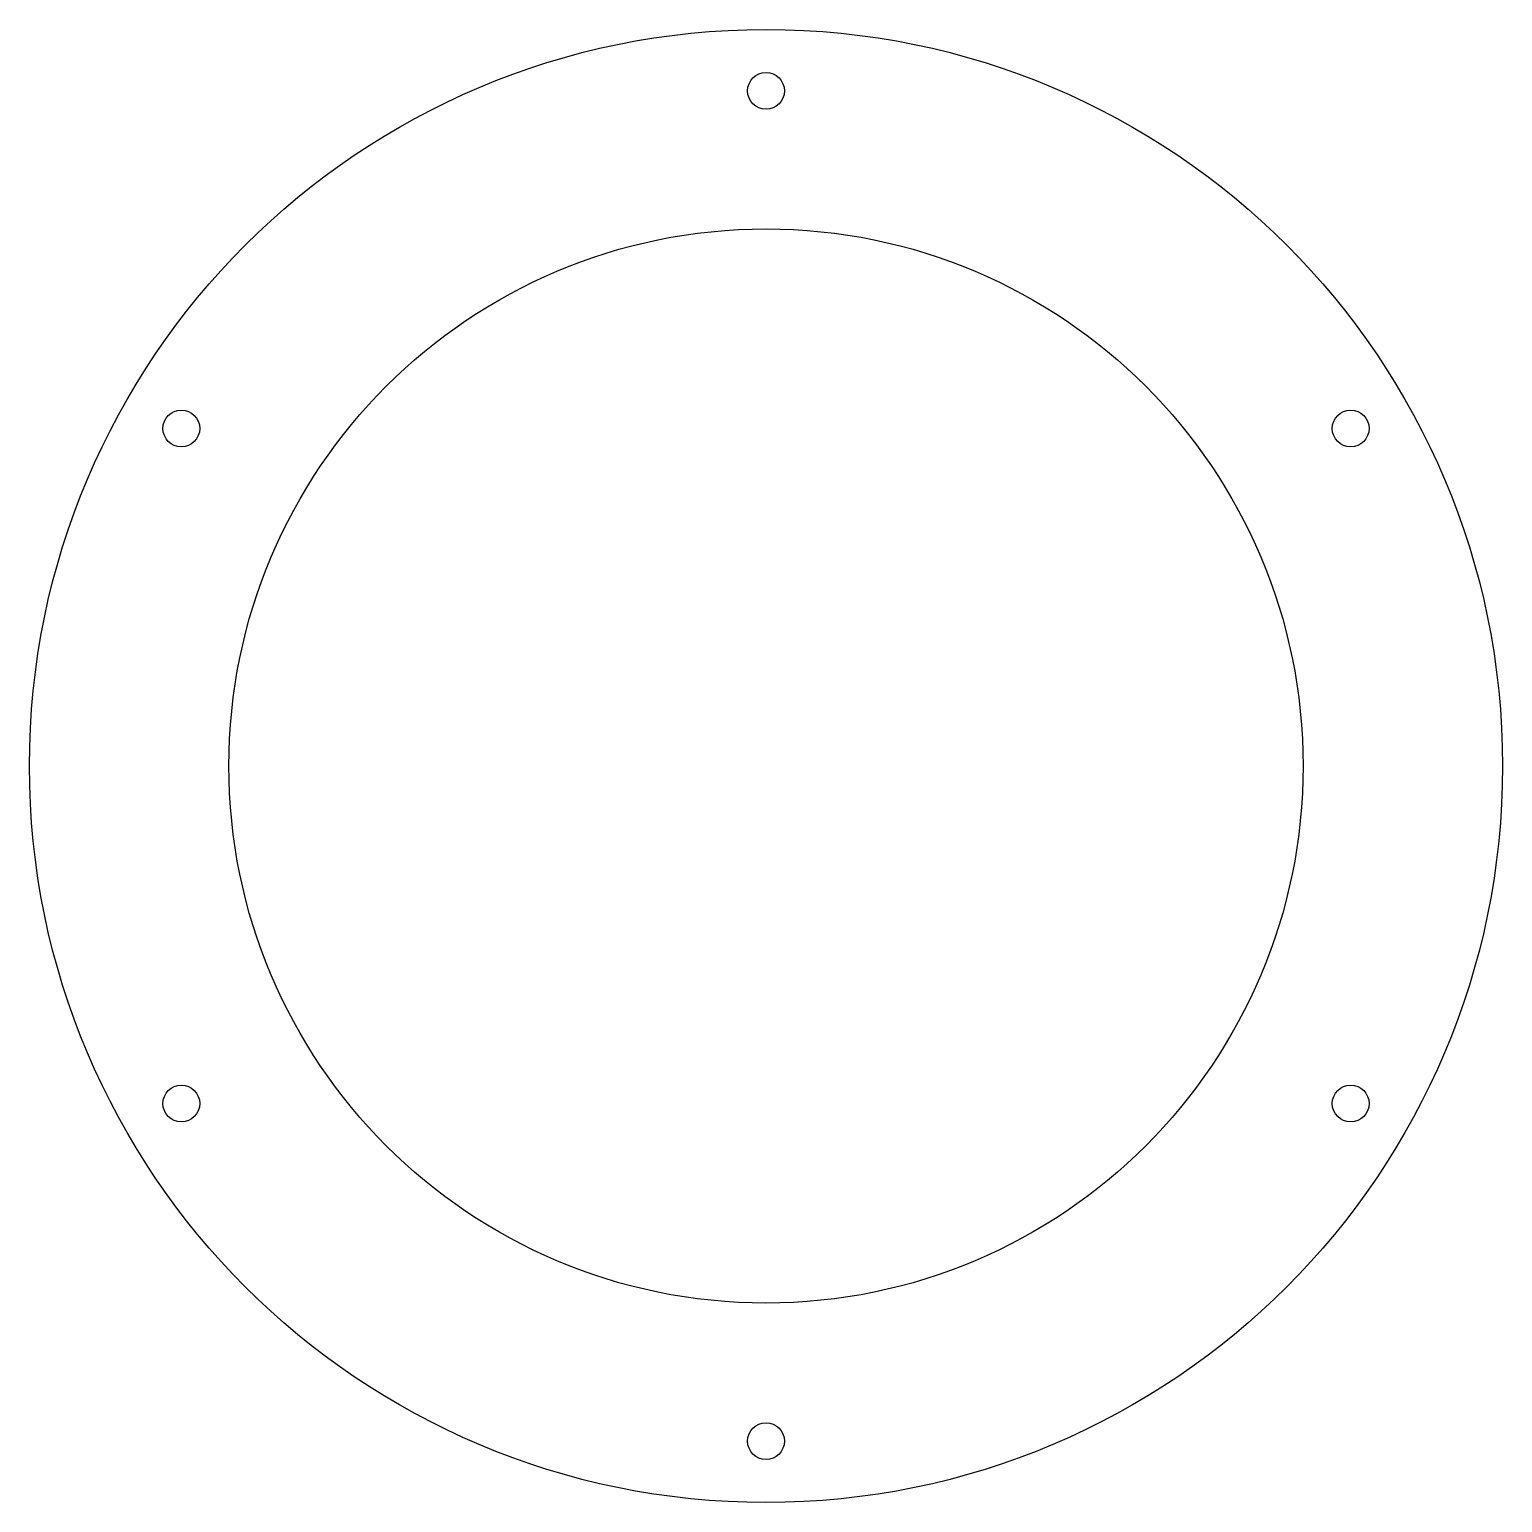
# Model space of a CAD drawing. Header units: millimetres. Extents: x -60 to 60, y -60 to 60.
import ezdxf

# ---------------------------------------------------------------- set-up
doc = ezdxf.new("R2010")
doc.units = ezdxf.units.MM
doc.layers.get('0').update_dxf_attribs({"linetype": 'CONTINUOUS'})

msp = doc.modelspace()

# ---------------------------------------------------------------- linework, layer by layer
for centre, radius in [((0, 0), 60), ((0, 55), 1.5), ((0, 0), 43.75), ((-47.63, 27.5), 1.5), ((47.63, 27.5), 1.5), ((-47.63, -27.5), 1.5), ((47.63, -27.5), 1.5), ((0, -55), 1.5)]:
    msp.add_circle(centre, radius)

doc.saveas('drawing.dxf')
